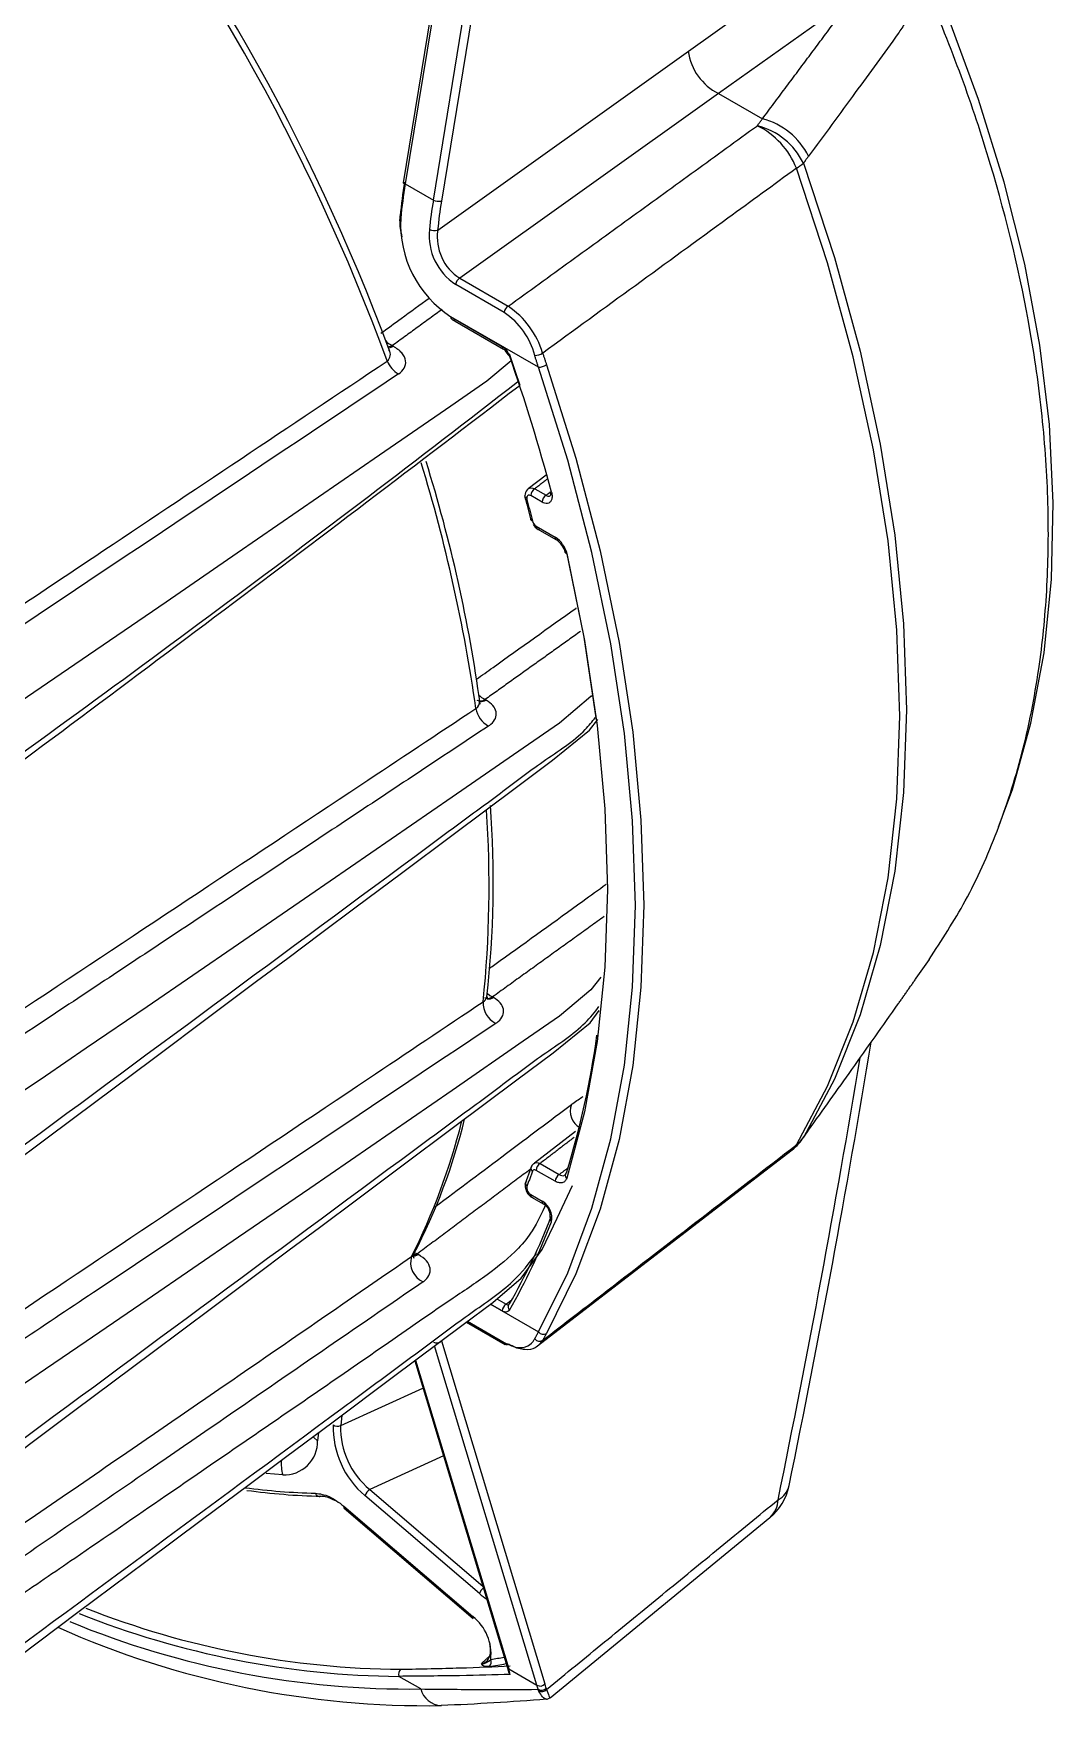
# Model space of a CAD drawing. Extents: x 8 to 113, y 2 to 87.
# Drawn here: x 85.464 to 87.281, y 69.209 to 72.209 of the extents above; entities that cross this region are included whole.
import ezdxf

# ---------------------------------------------------------------- set-up
doc = ezdxf.new("R2010")
doc.units = 0
doc.header["$MEASUREMENT"] = 0
doc.layers.add('OBJECT', color=7, linetype='CONTINUOUS')

msp = doc.modelspace()

# ---------------------------------------------------------------- linework, layer by layer
at = {"layer": 'OBJECT', "linetype": 'Continuous', "lineweight": 15}
for p, q in [((86.3074, 73.0719), (86.1229, 71.9431)), ((86.3107, 73.0697), (86.1262, 71.9409)), ((86.1764, 71.9119), (86.361, 73.0407)), ((86.3753, 73.0387), (86.1908, 71.91)), ((86.6308, 72.1775), (86.9553, 72.4093)), ((86.9237, 72.2728), (86.6847, 72.1021)), ((86.1841, 71.8585), (86.6308, 72.1775)), ((86.6847, 72.1021), (86.2233, 71.7726)), ((86.6847, 72.1021), (86.7629, 72.057)), ((86.1262, 71.9409), (86.1764, 71.9119)), ((86.3025, 71.7116), (86.2162, 71.7615)), ((86.2233, 71.7726), (86.3097, 71.7228)), ((86.3637, 71.6141), (86.2076, 71.7042)), ((86.2129, 71.701), (86.2993, 71.6511)), ((86.215, 71.6964), (86.3014, 71.6465)), ((86.1034, 71.6526), (86.1054, 71.6515)), ((86.3774, 71.422), (86.3455, 71.3975)), ((86.3571, 71.3974), (86.3772, 71.3858)), ((86.3701, 71.3736), (86.35, 71.3852)), ((86.3597, 71.3306), (86.3937, 71.311)), ((86.3612, 71.3263), (86.3958, 71.3064)), ((86.3958, 71.3064), (86.3959, 71.3063)), ((86.2687, 71.0218), (86.2705, 71.0208)), ((87.0368, 70.5248), (87.0603, 70.5584)), ((86.2819, 70.4916), (86.2837, 70.4906)), ((86.4297, 70.2518), (86.3564, 70.1955)), ((86.8431, 70.2511), (86.8449, 70.2539)), ((86.8338, 70.2382), (86.8358, 70.2411)), ((86.3619, 69.8694), (86.8133, 70.2173)), ((86.3668, 70.1948), (86.4008, 70.1752)), ((86.3505, 70.1882), (86.3395, 70.1575)), ((86.3937, 70.1629), (86.3597, 70.1825)), ((86.35, 70.1392), (86.3701, 70.1275)), ((86.3515, 70.1349), (86.3722, 70.123)), ((86.144, 70.0357), (86.148, 70.0336)), ((86.148, 70.0336), (86.1499, 70.0325)), ((86.2898, 69.9534), (86.3062, 69.944)), ((86.2782, 69.9438), (86.3637, 69.8944)), ((86.2993, 69.9318), (86.2783, 69.9439)), ((86.2357, 69.9121), (86.3045, 69.8723)), ((86.2374, 69.9134), (86.3025, 69.8758)), ((86.361, 69.2647), (86.1786, 69.8694)), ((86.1908, 69.8788), (86.3753, 69.2671)), ((86.1432, 69.843), (86.3077, 69.2977)), ((86.1447, 69.8441), (86.3107, 69.2937)), ((86.0113, 69.7274), (86.1579, 69.7942)), ((86.0134, 69.746), (86.0113, 69.7274)), ((85.9717, 69.7149), (85.9701, 69.7003)), ((86.1944, 69.6733), (86.0631, 69.6135)), ((85.9081, 69.6396), (85.8785, 69.642)), ((86.2585, 69.428), (86.0546, 69.6026)), ((86.0631, 69.6135), (86.2644, 69.4411)), ((86.0167, 69.584), (86.2466, 69.3873)), ((86.0173, 69.5805), (86.2471, 69.3837)), ((86.3844, 69.2424), (86.7758, 69.5635)), ((86.3107, 69.2937), (86.361, 69.2647)), ((86.1539, 69.258), (86.115, 69.2805))]:
    msp.add_line(p, q, dxfattribs=at)
at = {"layer": 'OBJECT', "linetype": 'Continuous', "lineweight": 15, "flags": 128}
for points in [[(87.1833, 70.795), (87.2084, 70.8611), (87.2413, 70.9799), (87.2646, 71.1053), (87.2779, 71.2366), (87.2811, 71.3725), (87.2741, 71.5121), (87.257, 71.6537), (87.2302, 71.7976), (87.1937, 71.9438), (87.1478, 72.0915), (87.093, 72.2397), (87.0641, 72.3071)], [(86.8234, 70.228), (86.8788, 70.3324), (86.9247, 70.447), (86.9607, 70.5711), (86.9866, 70.7039), (87.0022, 70.8445), (87.0074, 70.9921), (87.0022, 71.1457), (86.9866, 71.3044), (86.9607, 71.467), (86.9247, 71.6327), (86.8788, 71.8003), (86.8234, 71.9687)], [(86.8358, 71.9778), (86.8911, 71.8097), (86.9369, 71.6425), (86.9728, 71.4772), (86.9986, 71.315), (87.0142, 71.1567), (87.0194, 71.0035), (87.0142, 70.8562), (86.9986, 70.7159), (86.9728, 70.5834), (86.9369, 70.4596), (86.8911, 70.3453), (86.8358, 70.2411)], [(86.1262, 71.9409), (86.1249, 71.9414), (86.1239, 71.9419), (86.1232, 71.9424), (86.1229, 71.9428), (86.1229, 71.9431)], [(86.1184, 71.8798), (86.1172, 71.8803), (86.117, 71.8804)], [(86.2093, 71.6998), (86.2107, 71.6989), (86.215, 71.6964)], [(86.1034, 71.6526), (86.0993, 71.6508), (86.0968, 71.6502)], [(86.0975, 71.6488), (86.1013, 71.6496), (86.1054, 71.6515)], [(86.0978, 71.6447), (86.098, 71.6444), (86.098, 71.6449)], [(86.3312, 71.5813), (86.3224, 71.6079), (86.312, 71.6383)], [(86.3148, 71.6257), (86.272, 71.5895), (86.2074, 71.5449), (86.0807, 71.4575), (85.8271, 71.2828), (85.7001, 71.1955), (85.5376, 71.0841), (85.429, 71.0098)], [(86.3637, 69.8944), (86.4159, 69.9999), (86.4589, 70.1149), (86.4926, 70.2385), (86.5169, 70.3702), (86.5315, 70.5092), (86.5364, 70.6546), (86.5315, 70.8056), (86.5169, 70.9615), (86.4926, 71.1211), (86.4589, 71.2838), (86.4159, 71.4484), (86.3637, 71.6141)], [(86.378, 71.6186), (86.4303, 71.4522), (86.4735, 71.2869), (86.5074, 71.1236), (86.5317, 70.9633), (86.5464, 70.8068), (86.5513, 70.6551), (86.5464, 70.5091), (86.5317, 70.3696), (86.5074, 70.2373), (86.4735, 70.1131), (86.4303, 69.9978), (86.378, 69.8918)], [(86.3456, 71.3974), (86.349, 71.399), (86.3537, 71.3987), (86.3571, 71.3974), (86.3571, 71.3974), (86.3571, 71.3974)], [(86.3842, 71.3928), (86.3849, 71.3893), (86.3849, 71.3861), (86.3845, 71.3848), (86.3846, 71.3848)], [(86.3391, 71.3855), (86.3432, 71.3698), (86.3502, 71.3418)], [(86.4667, 70.989), (86.445, 71.1329), (86.4136, 71.2869)], [(86.4141, 71.2818), (86.4457, 71.1272), (86.4683, 70.9753), (86.4819, 70.8271), (86.4865, 70.6834), (86.4819, 70.5449), (86.4683, 70.4124), (86.4457, 70.2867), (86.4141, 70.1685)], [(86.4584, 71.0289), (86.4569, 71.027), (86.401, 70.9797), (86.3364, 70.9351), (86.2097, 70.8476), (85.9561, 70.6729), (85.8291, 70.5857), (85.6666, 70.4742), (85.558, 70.4), (85.4854, 70.3505), (85.4368, 70.3175)], [(86.2597, 71.0168), (86.2597, 71.0169), (86.2592, 71.0196)], [(85.3699, 70.1524), (85.5374, 70.2775), (85.6751, 70.3803), (85.7831, 70.461), (85.8614, 70.5196), (85.9169, 70.561), (85.9753, 70.6046), (86.0389, 70.6521), (86.1196, 70.7125), (86.2118, 70.7813), (86.3247, 70.8656), (86.389, 70.9137), (86.4549, 70.9671), (86.4692, 70.9862)], [(86.4746, 70.5269), (86.4569, 70.5044), (86.401, 70.4571), (86.3364, 70.4125), (86.2097, 70.3251), (85.9561, 70.1504), (85.8291, 70.0631), (85.6666, 69.9516), (85.558, 69.8774), (85.4854, 69.8279), (85.4368, 69.795)], [(86.2723, 70.4981), (86.277, 70.4944), (86.2819, 70.4916)], [(85.3699, 69.6298), (85.5375, 69.755), (85.6753, 69.8579), (85.7834, 69.9387), (85.8618, 69.9973), (85.9174, 70.0388), (85.9758, 70.0824), (86.0394, 70.1299), (86.1202, 70.1903), (86.2124, 70.2592), (86.3254, 70.3436), (86.3898, 70.3917), (86.4556, 70.4452), (86.4721, 70.4674)], [(86.8338, 70.2382), (86.8403, 70.2472), (86.843, 70.2511)], [(86.8135, 70.2171), (86.8179, 70.221), (86.8234, 70.228)], [(86.3565, 70.1953), (86.3585, 70.1963), (86.3631, 70.1961), (86.3668, 70.1948), (86.3668, 70.1948), (86.3668, 70.1948)], [(86.4116, 70.1758), (86.4114, 70.1747), (86.411, 70.1742)], [(85.2947, 69.2092), (85.402, 69.2893), (85.543, 69.3946), (85.664, 69.485), (85.7649, 69.5604), (85.8458, 69.6209), (85.9132, 69.6712), (85.9977, 69.7343), (86.1031, 69.813), (86.2295, 69.9075), (86.2822, 69.9469), (86.3326, 69.9905), (86.3704, 70.0411), (86.3972, 70.0972), (86.4243, 70.1555)], [(86.1415, 70.0264), (86.1417, 70.0262), (86.1412, 70.0301), (86.1426, 70.0342), (86.1426, 70.0342)], [(86.148, 70.0336), (86.1439, 70.0318), (86.1416, 70.0312)], [(86.312, 69.9443), (86.311, 69.9433), (86.3106, 69.9428)], [(85.9618, 69.7079), (85.9635, 69.706), (85.9701, 69.7003)], [(86.3077, 69.2977), (86.3084, 69.2954), (86.3099, 69.2895)], [(86.3781, 69.2399), (86.3793, 69.2398), (86.384, 69.2419), (86.3845, 69.2425)]]:
    msp.add_lwpolyline(points, dxfattribs=at)
at = {"layer": 'OBJECT', "linetype": 'Continuous', "lineweight": 15}
for centre, radius, start, end in [((82.6175, 70.3465), 3.7045, 20.1933, 38.9238), ((82.6541, 70.3681), 3.6726, 20.3477, 38.9446), ((86.7283, 72.1903), 0.0984, 187.4567, 243.6916), ((86.7315, 71.9346), 0.1263, 26.0891, 75.5969), ((86.6914, 71.9177), 0.1414, 21.1453, 63.8889), ((86.7223, 71.9224), 0.1263, 26.0118, 75.5875), ((86.7588, 72.0703), 0.1203, 302.434, 309.75), ((86.9053, 71.8161), 0.7908, 170.6854, 175.0684), ((86.9198, 71.8087), 0.8045, 170.5425, 174.9346), ((86.9751, 71.779), 0.8097, 170.5512, 174.2952), ((86.1885, 71.9475), 0.0376, 251.2281, 273.442), ((86.9762, 71.7813), 0.7959, 170.694, 174.4303), ((86.315, 71.8692), 0.1969, 176.9227, 236.9411), ((86.2736, 71.849), 0.1046, 174.2423, 236.7327), ((86.1785, 71.8854), 0.0274, 250.798, 281.7561), ((86.2715, 71.8465), 0.0882, 172.1785, 236.8992), ((86.2316, 71.7595), 0.0156, 122.2353, 172.4554), ((86.318, 71.7096), 0.0156, 122.2353, 172.4554), ((86.225, 71.596), 0.1524, 16.4866, 56.2673), ((86.2122, 71.7035), 0.00468, 171.4104, 231.5452), ((86.2177, 71.7004), 0.0048, 172.814, 235.8738), ((86.2307, 71.603), 0.1303, 14.2364, 56.53), ((86.1197, 71.6875), 0.0385, 221.8678, 244.9521), ((86.0852, 71.6367), 0.0146, 308.3289, 34.5308), ((86.304, 71.6505), 0.00477, 172.6734, 237.2974), ((86.2822, 71.6247), 0.0315, 18.6207, 57.108), ((86.2913, 71.6304), 0.0189, 15.6731, 57.814), ((86.3114, 71.6369), 0.00223, 215.9162, 285.1308), ((83.0197, 70.4891), 3.486, 14.9993, 19.1869), ((86.3543, 71.6698), 0.0349, 274.4194, 298.9374), ((86.1347, 71.6405), 0.0432, 200.6548, 241.9519), ((86.3619, 71.6446), 0.0306, 273.4339, 301.7034), ((40.6345, 131.1915), 75.1094, 306.433231, 307.471595), ((66.4677, 97.1656), 32.3818, 305.45539, 307.82613), ((83.339, 70.5869), 2.9433, 8.1839, 16.9253), ((83.6164, 70.651), 2.6682, 7.8131, 17.3373), ((86.356, 71.3846), 0.0165, 129.1528, 206.9079), ((86.3653, 71.3845), 0.0154, 122.6055, 177.3945), ((86.3868, 71.394), 0.00276, 206.1985, 272.5264), ((86.3855, 71.3729), 0.0154, 122.6055, 177.3945), ((86.3682, 71.3438), 0.0157, 193.5617, 237.3409), ((86.3724, 71.3441), 0.021, 209.4113, 244.4563), ((86.3984, 71.3104), 0.0048, 172.7442, 235.9436), ((86.368, 71.2712), 0.0474, 12.9672, 57.1224), ((86.3786, 71.2778), 0.0332, 10.2122, 58.7536), ((86.4143, 71.2848), 0.00299, 200.1816, 267.861), ((86.2849, 71.0561), 0.0379, 222.6716, 244.6997), ((86.2455, 71.0176), 0.0135, 300.387, 7.7488), ((86.2952, 71.0127), 0.0434, 188.999, 241.7156), ((86.2603, 71.0341), 0.0149, 245.3602, 304.6041), ((86.2614, 71.0353), 0.0171, 262.1404, 302.1223), ((84.2702, 70.6884), 2.0055, 354.1234, 3.8847), ((84.4472, 70.6958), 1.8359, 353.6261, 4.2893), ((86.2605, 70.493), 0.011, 294.6577, 354.4828), ((86.2735, 70.5039), 0.0149, 245.3602, 304.6041), ((86.2838, 70.4907), 0.0117, 175.2275, 199.7555), ((86.2748, 70.5042), 0.0162, 260.3646, 303.2175), ((86.3065, 70.4813), 0.0414, 177.5417, 242.8491), ((84.9349, 70.634), 1.5474, 342.8718, 352.175), ((66.951, 73.7025), 20.2745, 348.38466, 350.65707), ((65.116, 74.0279), 22.1233, 348.44218, 350.51797), ((86.4535, 70.2876), 0.0332, 157.8576, 242.3414), ((85.0935, 70.5541), 1.1687, 333.2817, 345.8509), ((85.1795, 70.5324), 1.0839, 332.5982, 346.202), ((86.7525, 70.2963), 0.1, 307.6637, 324.4385), ((86.7848, 70.277), 0.0624, 308.2616, 324.9076), ((86.3644, 70.1827), 0.0149, 126.9879, 164.4804), ((86.3567, 70.186), 0.0064, 131.9912, 233.9882), ((86.375, 70.1818), 0.0154, 122.6053, 177.3944), ((86.3636, 70.1549), 0.0235, 163.8808, 246.3996), ((86.3472, 70.1591), 0.00653, 132.3031, 233.1251), ((86.409, 70.1622), 0.0154, 122.6055, 177.3945), ((86.4184, 70.1739), 0.0069, 164.2753, 231.9888), ((86.417, 70.1738), 0.00564, 126.931, 159.4978), ((86.3569, 70.1512), 0.0139, 168.9553, 240.1527), ((85.353, 70.4975), 1.1071, 330.0216, 338.9958), ((86.3534, 70.0976), 0.0343, 347.997, 60.7051), ((86.375, 70.127), 0.0049, 173.5782, 236.3449), ((86.3599, 70.1012), 0.0249, 353.0952, 60.2847), ((85.3489, 70.489), 1.1118, 330.0216, 338.9958), ((86.3916, 70.0961), 0.0073, 162.9622, 229.6195), ((86.1733, 70.0181), 0.0375, 163.5185, 246.0429), ((86.1322, 70.0386), 0.0112, 298.0196, 332.9766), ((86.1411, 70.0459), 0.016, 258.4823, 303.4026), ((86.3147, 69.9311), 0.0154, 123.2297, 177.3477), ((86.3176, 69.9391), 0.00796, 152.3943, 225.1296), ((86.3724, 69.9012), 0.0109, 218.167, 300.9386), ((86.1822, 69.886), 0.0112, 239.0416, 320.0395), ((86.307, 69.876), 0.00443, 183.2344, 236.8424), ((86.3066, 69.877), 0.00508, 245.8557, 306.7881), ((86.3654, 69.8887), 0.0108, 218.8061, 302.4379), ((86.1571, 69.7243), 0.1591, 178.3571, 229.8861), ((86.006, 69.7406), 0.0142, 236.0662, 291.5919), ((86.1533, 69.7233), 0.1421, 178.3322, 230.6067), ((85.9108, 69.6989), 0.0593, 267.4386, 1.3351), ((85.969, 69.6583), 0.0637, 172.9841, 197.0396), ((86.7124, 69.6404), 0.1, 309.3635, 348.4614), ((86.7733, 69.6293), 0.0382, 297.1666, 346.6522), ((85.9943, 70.7811), 1.1744, 262.4937, 268.6418), ((86.0038, 70.7826), 1.1814, 262.2277, 268.6386), ((85.9736, 69.6084), 0.00726, 191.6268, 287.1235), ((86.0737, 69.5965), 0.02, 121.9683, 162.3246), ((86.7466, 69.5961), 0.044, 311.8055, 358.9884), ((86.0198, 69.5827), 0.0034, 157.5805, 220.7759), ((86.2777, 69.4218), 0.0201, 127.6578, 162.1994), ((86.1279, 70.8499), 1.5695, 248.1999, 269.5301), ((86.1305, 70.8536), 1.5606, 248.4568, 269.5418), ((86.2497, 69.386), 0.0034, 157.5805, 220.7759), ((86.1938, 69.3201), 0.0854, 353.6344, 51.8504), ((86.1639, 70.8413), 1.6131, 245.9805, 270.963), ((86.1328, 70.8362), 1.5783, 247.5047, 270.7666), ((86.1258, 69.2846), 0.0115, 132.2431, 200.7926), ((86.2638, 69.322), 0.0187, 264.5948, 322.7565), ((86.2688, 69.306), 0.0109, 313.0516, 25.1106), ((86.1088, 70.34), 1.0554, 279.1278, 280.7667), ((86.1115, 70.3509), 1.0536, 279.1288, 280.4442), ((86.3148, 69.2999), 0.00743, 197.1955, 237.0342), ((86.32, 69.2917), 0.0101, 191.9217, 229.4218), ((86.3667, 69.2743), 0.0112, 239.0416, 320.0395), ((86.1927, 69.2686), 0.0402, 195.2459, 266.6456), ((85.9927, 74.0887), 4.8637, 272.3289, 274.5451), ((86.3689, 69.2671), 0.0113, 238.7276, 318.9946), ((86.3695, 69.2642), 0.0111, 242.11, 321.0466)]:
    msp.add_arc(centre, radius, start, end, dxfattribs=at)
for centre, major_axis, ratio, start_param, end_param in [((86.2131, 71.8234), (-0.076, 0.1298), 0.57857, 2.298407, 2.34801), ((86.2757, 69.5016), (-0.0533, 0.0915), 0.573148, 2.117035, 2.289204), ((86.0087, 68.9336), (0.2497, 0.4332), 0.432227, 5.858763, 5.89466), ((86.059, 68.9046), (0.2497, 0.4332), 0.432227, 5.867612, 5.89466), ((86.0668, 68.9001), (0.2547, 0.4418), 0.435073, 5.867615, 5.894663)]:
    msp.add_ellipse(centre, major_axis=major_axis, ratio=ratio, start_param=start_param, end_param=end_param, dxfattribs=at)
for points, degree in [([(86.7629, 72.057), (86.9237, 72.2728)], 1), ([(87.0557, 72.2878), (87.0047, 72.2088)], 1), ([(86.7537, 72.0447), (86.7629, 72.057)], 1), ([(86.3097, 71.7228), (86.7537, 72.0447)], 1), ([(86.8449, 71.9902), (86.8358, 71.9778)], 1), ([(86.1923, 71.7174), (86.1034, 71.6526)], 1), ([(86.3637, 71.6141), (86.357, 71.635)], 1), ([(86.3712, 71.6393), (86.378, 71.6186)], 1), ([(86.3796, 71.4148), (86.3571, 71.3974)], 1), ([(86.3772, 71.3858), (86.3845, 71.3913)], 1), ([(86.3432, 71.3782), (86.3425, 71.3784), (86.3411, 71.3788), (86.3404, 71.3799), (86.3409, 71.3814), (86.3421, 71.3824), (86.3428, 71.3829)], 3), ([(86.3432, 71.3782), (86.3529, 71.3401)], 1), ([(86.3529, 71.3401), (86.3522, 71.3403), (86.3508, 71.3408), (86.3501, 71.342), (86.3505, 71.3434), (86.3518, 71.3444), (86.3524, 71.345)], 3), ([(86.4384, 71.143), (86.2687, 71.0218)], 1), ([(86.2746, 70.9745), (85.2566, 70.299)], 1), ([(86.481, 70.6351), (86.2819, 70.4916)], 1), ([(87.0047, 70.4791), (87.0367, 70.5248)], 1), ([(86.8358, 70.2411), (86.8449, 70.2539)], 1), ([(86.4274, 70.2414), (86.3668, 70.1948)], 1), ([(86.3553, 70.1947), (86.3565, 70.1953)], 1), ([(86.3491, 70.1842), (86.148, 70.0336)], 1), ([(86.3529, 70.1809), (86.3432, 70.1539)], 1), ([(86.4008, 70.1752), (86.4153, 70.1861)], 1), ([(86.3062, 69.944), (86.315, 69.9507)], 1), ([(86.357, 69.882), (86.3637, 69.8944)], 1), ([(86.378, 69.8918), (86.3712, 69.8796)], 1), ([(86.3782, 69.2572), (86.7907, 69.5953)], 1), ([(86.2621, 69.3034), (86.2767, 69.3166)], 1), ([(86.3643, 69.2543), (86.363, 69.2574)], 1), ([(86.3774, 69.2596), (86.3782, 69.2572)], 1)]:
    msp.add_open_spline(points, degree=degree, dxfattribs=at)
for points, knots in [([(87.0599, 70.5586), (87.0821, 70.5926), (87.1282, 70.6631), (87.1833, 70.7865), (87.2276, 70.9245), (87.2564, 71.0686), (87.2712, 71.2151), (87.2737, 71.3624), (87.2641, 71.5168), (87.2361, 71.7208), (87.1866, 71.9275), (87.1192, 72.1323), (87.0769, 72.2359), (87.0557, 72.2878)], [0, 0, 0, 0, 0.083521, 0.173133, 0.265101, 0.357887, 0.439179, 0.521032, 0.604654, 0.688888, 0.842418, 0.920954, 1, 1, 1, 1]), ([(87.0047, 72.2088), (86.9793, 72.1737), (86.9263, 72.1007), (86.8728, 72.028), (86.8449, 71.9902)], [0, 0, 0, 0, 0.480478, 1, 1, 1, 1]), ([(86.8234, 71.9687), (86.7827, 71.9391), (86.632, 71.8292), (86.4813, 71.7194), (86.3712, 71.6393)], [0, 0, 0, 0, 0.269854, 1, 1, 1, 1]), ([(86.1207, 71.8466), (86.1187, 71.8567), (86.1163, 71.8693), (86.1172, 71.8816), (86.1174, 71.884)], [0, 0, 0, 0, 0.7983, 1, 1, 1, 1]), ([(86.0828, 71.6747), (86.0949, 71.6835), (86.1238, 71.7045), (86.1526, 71.7254), (86.1692, 71.7375)], [0, 0, 0, 0, 0.423078, 1, 1, 1, 1]), ([(86.1144, 71.6023), (86.1145, 71.6024), (86.1189, 71.6054), (86.1261, 71.6128), (86.1284, 71.626), (86.1218, 71.6401), (86.1109, 71.6477), (86.1054, 71.6515)], [0, 0, 0, 0, 0.005173, 0.217905, 0.46291, 0.731847, 1, 1, 1, 1]), ([(86.1144, 71.6023), (85.8782, 71.4443), (85.5404, 71.2183), (85.2024, 70.9924), (85.1007, 70.9244)], [0, 0, 0, 0, 0.699038, 1, 1, 1, 1]), ([(85.3808, 71.1484), (85.3937, 71.157), (85.4578, 71.1999), (85.6956, 71.3588), (85.9206, 71.5091), (86.0943, 71.6252)], [0, 0, 0, 0, 0.053919, 0.269597, 1, 1, 1, 1]), ([(86.3869, 71.3913), (86.3874, 71.3888), (86.3884, 71.3837), (86.3873, 71.3775), (86.3845, 71.373), (86.3801, 71.3709), (86.375, 71.3712), (86.3716, 71.3729), (86.3701, 71.3736)], [0, 0, 0, 0, 0.17386, 0.347725, 0.521577, 0.696272, 0.872357, 1, 1, 1, 1]), ([(86.35, 71.3852), (86.3492, 71.3856), (86.3476, 71.3863), (86.3454, 71.3861), (86.3438, 71.385), (86.3429, 71.3829), (86.3428, 71.3805), (86.3431, 71.3789), (86.3432, 71.3782)], [0, 0, 0, 0, 0.179185, 0.358398, 0.536779, 0.713454, 0.888563, 1, 1, 1, 1]), ([(86.3772, 71.3858), (86.3783, 71.3852), (86.3805, 71.384), (86.3831, 71.3839), (86.3842, 71.3848), (86.3846, 71.3851)], [0, 0, 0, 0, 0.388467, 0.792128, 1, 1, 1, 1]), ([(86.3597, 71.3306), (86.3598, 71.3296), (86.3601, 71.3277), (86.361, 71.3262), (86.3618, 71.326), (86.3618, 71.326)], [0, 0, 0, 0, 0.499949, 0.999898, 1, 1, 1, 1]), ([(86.3618, 71.326), (86.3625, 71.3258), (86.364, 71.3252), (86.3658, 71.3261), (86.3668, 71.3265)], [0, 0, 0, 0, 0.499949, 1, 1, 1, 1]), ([(86.253, 71.0578), (86.2629, 71.0649), (86.3222, 71.1072), (86.3815, 71.1496), (86.431, 71.1849), (86.4311, 71.185)], [0, 0, 0, 0, 0.167305, 0.998173, 1, 1, 1, 1]), ([(85.2357, 70.3313), (85.2486, 70.3398), (85.313, 70.3826), (85.5834, 70.5621), (85.9094, 70.7784), (86.1839, 70.9605), (86.2523, 71.0059)], [0, 0, 0, 0, 0.038008, 0.190039, 0.798163, 1, 1, 1, 1]), ([(86.2746, 70.9745), (86.2761, 70.9756), (86.2817, 70.9796), (86.2881, 70.9881), (86.2893, 70.9999), (86.2838, 71.0115), (86.2749, 71.0177), (86.2705, 71.0208)], [0, 0, 0, 0, 0.081782, 0.307582, 0.536948, 0.768514, 1, 1, 1, 1]), ([(85.3804, 70.1786), (85.6349, 70.3664), (85.9148, 70.573), (86.2194, 70.7986), (86.2963, 70.8548), (86.3702, 70.9119), (86.4363, 70.9534), (86.4594, 70.9824), (86.4652, 70.9896)], [0, 0, 0, 0, 0.697705, 0.767476, 0.837246, 0.907017, 0.976727, 1, 1, 1, 1]), ([(86.2766, 70.5427), (86.2829, 70.5472), (86.3383, 70.5872), (86.4076, 70.6371), (86.4705, 70.6825), (86.4844, 70.6926)], [0, 0, 0, 0, 0.091504, 0.799443, 1, 1, 1, 1]), ([(86.2876, 70.4444), (86.2891, 70.4455), (86.2948, 70.4496), (86.3011, 70.4582), (86.3022, 70.4699), (86.2968, 70.4814), (86.288, 70.4876), (86.2837, 70.4906)], [0, 0, 0, 0, 0.084541, 0.312071, 0.541032, 0.770524, 1, 1, 1, 1]), ([(85.3165, 69.8478), (85.3595, 69.8766), (85.6075, 70.0426), (85.9238, 70.2543), (86.197, 70.4374), (86.2651, 70.483)], [0, 0, 0, 0, 0.135791, 0.784364, 1, 1, 1, 1]), ([(85.3804, 69.656), (85.6348, 69.8438), (85.9147, 70.0504), (86.2194, 70.276), (86.2962, 70.3322), (86.3704, 70.3893), (86.439, 70.4331), (86.4638, 70.4646), (86.4715, 70.4744)], [0, 0, 0, 0, 0.692198, 0.761418, 0.830638, 0.899858, 0.969017, 1, 1, 1, 1]), ([(86.8449, 70.2539), (86.8707, 70.29), (86.9242, 70.365), (86.9772, 70.4401), (87.0047, 70.4791)], [0, 0, 0, 0, 0.480478, 1, 1, 1, 1]), ([(86.2876, 70.4444), (86.0515, 70.2864), (85.7243, 70.0674), (85.397, 69.8484), (85.3058, 69.7874)], [0, 0, 0, 0, 0.721536, 1, 1, 1, 1]), ([(86.4227, 70.3001), (86.4234, 70.3007), (86.4307, 70.306), (86.4374, 70.3103), (86.4434, 70.3143)], [0, 0, 0, 0, 0.098224, 1, 1, 1, 1]), ([(86.1793, 70.1176), (86.2217, 70.1493), (86.3029, 70.2101), (86.384, 70.271), (86.4227, 70.3001)], [0, 0, 0, 0, 0.522103, 1, 1, 1, 1]), ([(86.3712, 69.8796), (86.4095, 69.9091), (86.5603, 70.0252), (86.711, 70.1414), (86.8234, 70.228)], [0, 0, 0, 0, 0.25403, 1, 1, 1, 1]), ([(86.3597, 70.1825), (86.3589, 70.1829), (86.3573, 70.1837), (86.3551, 70.1835), (86.3536, 70.1825), (86.3531, 70.1813), (86.3529, 70.1809)], [0, 0, 0, 0, 0.272254, 0.54455, 0.815599, 1, 1, 1, 1]), ([(86.4141, 70.1685), (86.4132, 70.1665), (86.4114, 70.1624), (86.406, 70.1598), (86.3999, 70.1599), (86.3956, 70.162), (86.3937, 70.1629)], [0, 0, 0, 0, 0.262851, 0.525645, 0.789905, 1, 1, 1, 1]), ([(86.4008, 70.1752), (86.4023, 70.1744), (86.4053, 70.1728), (86.4089, 70.1727), (86.4103, 70.174), (86.4108, 70.1744)], [0, 0, 0, 0, 0.40158, 0.802884, 1, 1, 1, 1]), ([(86.3521, 70.1346), (86.3515, 70.1351), (86.3503, 70.1361), (86.3501, 70.1381), (86.35, 70.1392)], [0, 0, 0, 0, 0.500047, 1, 1, 1, 1]), ([(86.3771, 70.1227), (86.3698, 70.1065), (86.3575, 70.0793), (86.3237, 70.0361), (86.2728, 69.9954), (86.1861, 69.9377), (86.039, 69.8348), (85.8693, 69.7186), (85.6883, 69.5941), (85.5556, 69.5031), (85.441, 69.4248), (85.3679, 69.3749), (85.3308, 69.3497), (85.3181, 69.3411)], [0, 0, 0, 0, 0.050314, 0.084689, 0.142124, 0.200413, 0.31466, 0.543155, 0.657403, 0.803408, 0.900819, 0.965812, 1, 1, 1, 1]), ([(85.2984, 69.2299), (85.5371, 69.4061), (85.8013, 69.6012), (86.0904, 69.8152), (86.1671, 69.8714), (86.2418, 69.9283), (86.3176, 69.9784), (86.3472, 70.0172), (86.36, 70.034)], [0, 0, 0, 0, 0.663128, 0.733797, 0.804467, 0.875136, 0.945745, 1, 1, 1, 1]), ([(85.3429, 69.4822), (85.445, 69.5523), (85.7102, 69.7343), (85.9747, 69.9166), (86.1374, 70.0287)], [0, 0, 0, 0, 0.385127, 1, 1, 1, 1]), ([(86.1581, 69.9838), (86.1585, 69.9841), (86.1631, 69.9873), (86.17, 69.9952), (86.1719, 70.0082), (86.1655, 70.0216), (86.1551, 70.0289), (86.1499, 70.0325)], [0, 0, 0, 0, 0.017761, 0.238767, 0.483249, 0.741844, 1, 1, 1, 1]), ([(86.1581, 69.9838), (85.9955, 69.8719), (85.7201, 69.6823), (85.4442, 69.493), (85.3312, 69.4154)], [0, 0, 0, 0, 0.590579, 1, 1, 1, 1]), ([(86.312, 69.9335), (86.3112, 69.9324), (86.3095, 69.9303), (86.3054, 69.9295), (86.3018, 69.9304), (86.2998, 69.9315), (86.2993, 69.9318)], [0, 0, 0, 0, 0.303002, 0.605934, 0.910624, 1, 1, 1, 1]), ([(86.3062, 69.944), (86.307, 69.9435), (86.3084, 69.9426), (86.3101, 69.9426), (86.3108, 69.9432), (86.311, 69.9434)], [0, 0, 0, 0, 0.402062, 0.804416, 1, 1, 1, 1]), ([(86.3025, 69.8758), (86.3096, 69.8724), (86.3238, 69.8656), (86.3415, 69.8665), (86.3519, 69.8736), (86.356, 69.8804), (86.357, 69.882)], [0, 0, 0, 0, 0.301009, 0.601823, 0.907075, 1, 1, 1, 1]), ([(86.3712, 69.8796), (86.3672, 69.8745), (86.3592, 69.8642), (86.3399, 69.8614), (86.3224, 69.8661), (86.312, 69.8717), (86.3097, 69.8729)], [0, 0, 0, 0, 0.302947, 0.605662, 0.913216, 1, 1, 1, 1]), ([(85.9665, 69.607), (85.9745, 69.6058), (85.9907, 69.6035), (86.008, 69.5906), (86.0167, 69.584)], [0, 0, 0, 0, 0.49149, 1, 1, 1, 1]), ([(86.0026, 69.5932), (85.9965, 69.5962), (85.9871, 69.6008), (85.9786, 69.6013), (85.9757, 69.6015)], [0, 0, 0, 0, 0.658413, 1, 1, 1, 1]), ([(86.2621, 69.3034), (86.2652, 69.3042), (86.2715, 69.306), (86.277, 69.3151), (86.2791, 69.3263), (86.2776, 69.3347), (86.277, 69.3381)], [0, 0, 0, 0, 0.275131, 0.550515, 0.816313, 1, 1, 1, 1]), ([(86.118, 69.2931), (86.1545, 69.2939), (86.2279, 69.2953), (86.2846, 69.2978), (86.3131, 69.2991)], [0, 0, 0, 0, 0.497105, 1, 1, 1, 1]), ([(86.2763, 69.2981), (86.2736, 69.2979), (86.2655, 69.2973), (86.2634, 69.301), (86.2621, 69.3033), (86.2621, 69.3034)], [0, 0, 0, 0, 0.324088, 0.994504, 1, 1, 1, 1]), ([(86.3134, 69.284), (86.2847, 69.2831), (86.227, 69.2814), (86.1525, 69.2808), (86.115, 69.2805)], [0, 0, 0, 0, 0.496643, 1, 1, 1, 1]), ([(86.1539, 69.258), (86.1929, 69.2576), (86.2715, 69.2568), (86.3324, 69.2572), (86.363, 69.2574)], [0, 0, 0, 0, 0.497068, 1, 1, 1, 1]), ([(86.3781, 69.2401), (86.3759, 69.2404), (86.3721, 69.241), (86.3666, 69.2504), (86.3643, 69.2543)], [0, 0, 0, 0, 0.579307, 1, 1, 1, 1]), ([(86.3782, 69.2572), (86.3797, 69.2528), (86.3831, 69.2431), (86.3835, 69.2431), (86.3838, 69.2431)], [0, 0, 0, 0, 0.450456, 1, 1, 1, 1])]:
    msp.add_open_spline(points, degree=3, knots=knots, dxfattribs=at)

doc.saveas('drawing.dxf')
